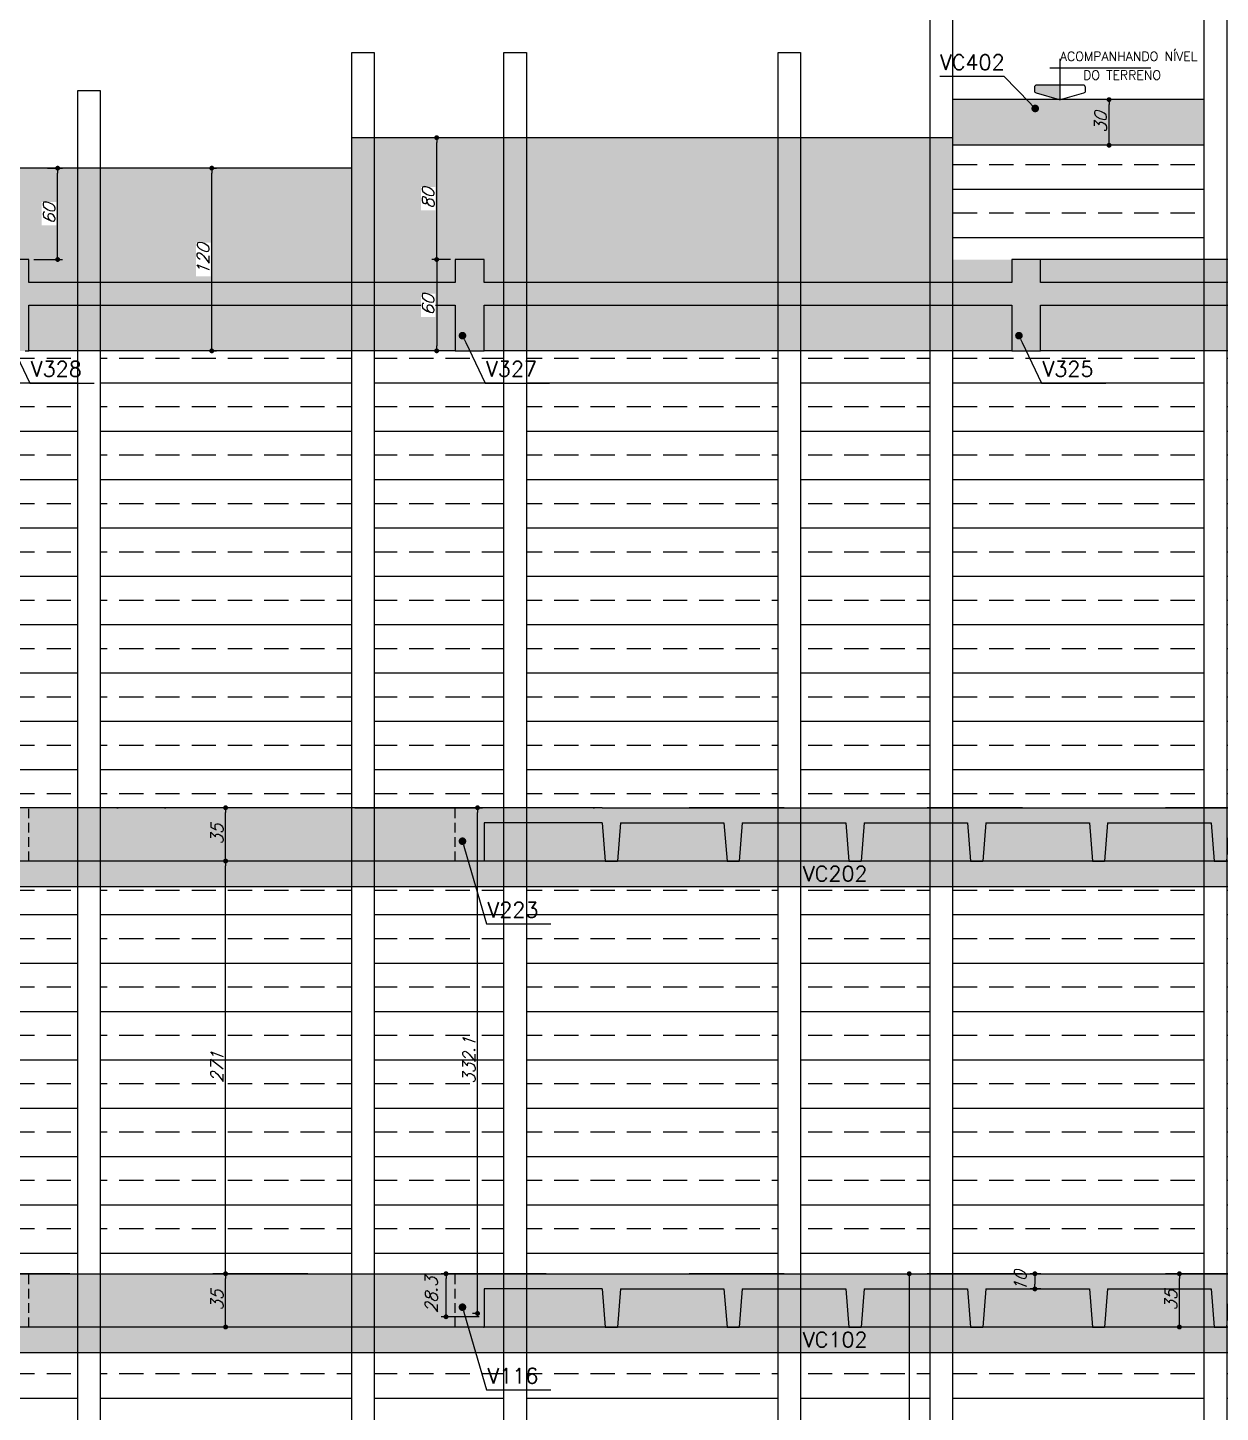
# Model space of a CAD drawing. Header units: millimetres. Extents: x 0 to 8720, y 0 to 4500.
# Drawn here: x 670 to 1454, y 562 to 1471 of the extents above; entities that cross this region are included whole.
import ezdxf
from ezdxf import colors
from ezdxf.entities.mleader import LeaderData, LeaderLine
from ezdxf.enums import TextEntityAlignment as Align
from ezdxf.math import Vec2, Vec3

# ---------------------------------------------------------------- set-up
doc = ezdxf.new("R2010")
doc.units = ezdxf.units.MM
doc.header["$LTSCALE"] = 50
doc.linetypes.add('DASHED', pattern=[0.75, 0.5, -0.25])
doc.linetypes.add('DIVIDE2', pattern=[0.625, 0.25, -0.125, 0, -0.125, 0, -0.125])
for name, color, linetype in [('F-AUX-RED', 1, 'Continuous'), ('F-CORTE', 4, 'Continuous'), ('F-COTAS', 106, 'Continuous'), ('F-EIXOS-DET', 1, 'Continuous'), ('F-FUNDAÇÃO-VISTA', 253, 'Continuous'), ('F-NÍVEL-VISTA', 2, 'Continuous'), ('F-PERFIL VISTA', 252, 'Continuous'), ('F-SOLIDO-CORTE', 71, 'Continuous'), ('F-TEXTO', 6, 'Continuous'), ('F-TEXTO-YELLOW', 2, 'Continuous'), ('F-VISTA', 2, 'Continuous'), ('F-VISTA SÓLIDO 1', 254, 'Continuous'), ('F-VISTA SÓLIDO 3', 252, 'Continuous')]:
    doc.layers.add(name, color=color, linetype=linetype)
doc.styles.add('CP-TEXT-INCL', font='simplex.shx', dxfattribs={"oblique": 20})
doc.styles.add('MCP', font='simplex.shx')
doc.styles.get("Standard").update_dxf_attribs({"font": 'txt.shx'})
doc.dimstyles.new('CP-COTAS-50', dxfattribs={"dimscale": 0.64, "dimtxt": 12.5, "dimasz": 5, "dimexe": 5, "dimexo": 5, "dimgap": 2.5, "dimtad": 1, "dimdec": 1, "dimdsep": 46, "dimtxsty": 'CP-TEXT-INCL', "dimblk1": 'DOT', "dimblk2": 'DOT', "dimsah": 1, "dimcen": 9, "dimclrd": 256, "dimclre": 256, "dimclrt": 256, "dimadec": 0, "dimazin": 0, "dimtfac": 1, "dimtdec": 1, "dimtmove": 2, "dimatfit": 3, "dimldrblk": 'DOT', "dimfxl": 5, "dimtolj": 1, "dimarcsym": 0})

# ---------------------------------------------------------------- blocks, each defined once
blk = doc.blocks.new('_DOT')
at = {"color": 0, "linetype": 'ByBlock'}
blk.add_line((-0.5, 0), (-1, 0), dxfattribs=at)
at = {"color": 0, "linetype": 'ByBlock', "const_width": 0.5}
blk.add_lwpolyline([(-0.25, 0, 1), (0.25, 0, 1)], format="xyb", close=True, dxfattribs=at)
blk = doc.blocks.new('A$Cba39174f')
at = {"layer": 'F-CORTE'}
for points in [[(11039.05, -4045.2), (11119.05, -4045.2)], [(11039.05, -4055.2), (11041.05, -4080.2), (11049.05, -4080.2)], [(11051.05, -4055.2), (11049.05, -4080.2), (11049.05, -4080.2)], [(11051.05, -4055.2), (11119.05, -4055.2)]]:
    blk.add_lwpolyline(points, dxfattribs=at)
blk = doc.blocks.new('*D70')
at = {"layer": 'F-COTAS', "lineweight": -2, "transparency": 16777216}
for p, q in [((804.79, 652.99), (796.95, 652.99)), ((800.15, 621.19), (800.15, 649.79)), ((804.79, 617.99), (796.95, 617.99))]:
    blk.add_line(p, q, dxfattribs=at)
at = {"layer": 'F-COTAS', "lineweight": -2, "transparency": 16777216, "xscale": 3.2, "yscale": 3.2, "zscale": 3.2}
for p, rotation in [((800.15, 652.99), 90), ((800.15, 617.99), 270)]:
    blk.add_blockref('_DOT', p, dxfattribs=dict(at, rotation=rotation))
at = {"layer": 'F-COTAS', "transparency": 16777216, "insert": (794.55, 635.49), "char_height": 8, "attachment_point": 5, "rotation": 90, "style": 'CP-TEXT-INCL'}
blk.add_mtext('\\A1;35', dxfattribs=at)
blk = doc.blocks.new('*D71')
at = {"layer": 'F-COTAS', "lineweight": -2, "transparency": 16777216}
for p, q in [((806.09, 923.99), (796.95, 923.99)), ((800.15, 656.19), (800.15, 920.79)), ((806.09, 652.99), (796.95, 652.99))]:
    blk.add_line(p, q, dxfattribs=at)
at = {"layer": 'F-COTAS', "lineweight": -2, "transparency": 16777216, "xscale": 3.2, "yscale": 3.2, "zscale": 3.2}
for p, rotation in [((800.15, 923.99), 90), ((800.15, 652.99), 270)]:
    blk.add_blockref('_DOT', p, dxfattribs=dict(at, rotation=rotation))
at = {"layer": 'F-COTAS', "transparency": 16777216, "insert": (794.55, 788.49), "char_height": 8, "attachment_point": 5, "rotation": 90, "style": 'CP-TEXT-INCL'}
blk.add_mtext('\\A1;271', dxfattribs=at)
blk = doc.blocks.new('*D72')
at = {"layer": 'F-COTAS', "lineweight": -2, "transparency": 16777216}
for p, q in [((809.99, 958.99), (796.95, 958.99)), ((800.15, 927.19), (800.15, 955.79)), ((811.95, 923.99), (796.95, 923.99))]:
    blk.add_line(p, q, dxfattribs=at)
at = {"layer": 'F-COTAS', "lineweight": -2, "transparency": 16777216, "xscale": 3.2, "yscale": 3.2, "zscale": 3.2}
for p, rotation in [((800.15, 958.99), 90), ((800.15, 923.99), 270)]:
    blk.add_blockref('_DOT', p, dxfattribs=dict(at, rotation=rotation))
at = {"layer": 'F-COTAS', "transparency": 16777216, "insert": (794.55, 941.49), "char_height": 8, "attachment_point": 5, "rotation": 90, "style": 'CP-TEXT-INCL'}
blk.add_mtext('\\A1;35', dxfattribs=at)
blk = doc.blocks.new('*D73')
at = {"layer": 'F-COTAS', "lineweight": -2, "transparency": 16777216}
for p, q in [((885.35, 958.99), (968.82, 958.99)), ((965.62, 630.08), (965.62, 955.79)), ((966.8, 626.88), (962.42, 626.88))]:
    blk.add_line(p, q, dxfattribs=at)
at = {"layer": 'F-COTAS', "lineweight": -2, "transparency": 16777216, "xscale": 3.2, "yscale": 3.2, "zscale": 3.2}
for p, rotation in [((965.62, 958.99), 90), ((965.62, 626.88), 270)]:
    blk.add_blockref('_DOT', p, dxfattribs=dict(at, rotation=rotation))
at = {"layer": 'F-COTAS', "transparency": 16777216, "insert": (960.02, 792.94), "char_height": 8, "attachment_point": 5, "rotation": 90, "style": 'CP-TEXT-INCL'}
blk.add_mtext('\\A1;332.1', dxfattribs=at)
blk = doc.blocks.new('*D74')
at = {"layer": 'F-COTAS', "lineweight": -2, "transparency": 16777216}
for p, q in [((966.8, 652.99), (941.72, 652.99)), ((944.92, 627.92), (944.92, 649.79)), ((966.8, 624.72), (941.72, 624.72))]:
    blk.add_line(p, q, dxfattribs=at)
at = {"layer": 'F-COTAS', "lineweight": -2, "transparency": 16777216, "xscale": 3.2, "yscale": 3.2, "zscale": 3.2}
for p, rotation in [((944.92, 652.99), 90), ((944.92, 624.72), 270)]:
    blk.add_blockref('_DOT', p, dxfattribs=dict(at, rotation=rotation))
at = {"layer": 'F-COTAS', "transparency": 16777216, "insert": (935.32, 638.85), "char_height": 8, "attachment_point": 5, "rotation": 90, "style": 'CP-TEXT-INCL'}
blk.add_mtext('\\A1;28.3', dxfattribs=at)
blk = doc.blocks.new('*D75')
at = {"layer": 'F-COTAS', "lineweight": -2, "transparency": 16777216}
for p, q in [((1432.82, 652.99), (1423.42, 652.99)), ((1426.62, 621.19), (1426.62, 649.79)), ((1446.3, 617.99), (1423.42, 617.99))]:
    blk.add_line(p, q, dxfattribs=at)
at = {"layer": 'F-COTAS', "lineweight": -2, "transparency": 16777216, "xscale": 3.2, "yscale": 3.2, "zscale": 3.2}
for p, rotation in [((1426.62, 652.99), 90), ((1426.62, 617.99), 270)]:
    blk.add_blockref('_DOT', p, dxfattribs=dict(at, rotation=rotation))
at = {"layer": 'F-COTAS', "transparency": 16777216, "insert": (1421.02, 635.49), "char_height": 8, "attachment_point": 5, "rotation": 90, "style": 'CP-TEXT-INCL'}
blk.add_mtext('\\A1;35', dxfattribs=at)
blk = doc.blocks.new('*D160')
at = {"layer": 'F-COTAS', "lineweight": -2, "transparency": 16777216}
for p, q in [((1249.16, 649.79), (1249.16, 350.19)), ((1250.7, 652.99), (1252.36, 652.99)), ((1250.7, 346.99), (1252.36, 346.99))]:
    blk.add_line(p, q, dxfattribs=at)
at = {"layer": 'F-COTAS', "lineweight": -2, "transparency": 16777216, "xscale": 3.2, "yscale": 3.2, "zscale": 3.2}
for p, rotation in [((1249.16, 652.99), 90), ((1249.16, 346.99), 270)]:
    blk.add_blockref('_DOT', p, dxfattribs=dict(at, rotation=rotation))
at = {"layer": 'F-COTAS', "transparency": 16777216, "insert": (1242.14, 509.83), "char_height": 8, "attachment_point": 5, "rotation": 90, "style": 'CP-TEXT-INCL'}
blk.add_mtext('\\A1;306', dxfattribs=at)
blk = doc.blocks.new('*D161')
at = {"layer": 'F-COTAS', "lineweight": -2, "transparency": 16777216}
for p, q in [((1335.6, 652.99), (1328.54, 652.99)), ((1331.74, 649.79), (1331.74, 646.19)), ((1335.6, 642.99), (1328.54, 642.99))]:
    blk.add_line(p, q, dxfattribs=at)
at = {"layer": 'F-COTAS', "lineweight": -2, "transparency": 16777216, "xscale": 3.2, "yscale": 3.2, "zscale": 3.2}
for p, rotation in [((1331.74, 652.99), 90), ((1331.74, 642.99), 270)]:
    blk.add_blockref('_DOT', p, dxfattribs=dict(at, rotation=rotation))
at = {"layer": 'F-COTAS', "transparency": 16777216, "insert": (1322.14, 647.99), "char_height": 8, "attachment_point": 5, "rotation": 90, "style": 'CP-TEXT-INCL'}
blk.add_mtext('\\A1;10', dxfattribs=at)
blk = doc.blocks.new('*D276')
at = {"layer": 'F-COTAS', "lineweight": -2, "transparency": 16777216}
for p, q in [((1380.24, 1423.99), (1377.23, 1423.99)), ((1380.43, 1397.19), (1380.43, 1420.79)), ((1380.24, 1393.99), (1377.23, 1393.99))]:
    blk.add_line(p, q, dxfattribs=at)
at = {"layer": 'F-COTAS', "lineweight": -2, "transparency": 16777216, "xscale": 3.2, "yscale": 3.2, "zscale": 3.2}
for p, rotation in [((1380.43, 1423.99), 90), ((1380.43, 1393.99), 270)]:
    blk.add_blockref('_DOT', p, dxfattribs=dict(at, rotation=rotation))
at = {"layer": 'F-COTAS', "transparency": 16777216, "insert": (1374.83, 1408.99), "char_height": 8, "attachment_point": 5, "rotation": 90, "style": 'CP-TEXT-INCL'}
blk.add_mtext('\\A1;30', dxfattribs=at)
blk = doc.blocks.new('*U285')
at = {"layer": 'F-NÍVEL-VISTA'}
blk.add_hatch(color=71, dxfattribs=at).paths.add_polyline_path([(0, 0.238), (-0.38, 0.238, 0.414214), (-0.42, 0.198), (-0.42, 0.148, 0.331206), (-0.391, 0.11), (-0.011, 0.002, 0.072993), (0, 0)])
at = {"layer": 'F-NÍVEL-VISTA', "color": 2}
for p, q in [((-0.168, 0.521), (1.493, 0.521)), ((0, 0.67), (0, 0))]:
    blk.add_line(p, q, dxfattribs=at)
blk.add_lwpolyline([(-0.011, 0.002, 0.146769), (0.011, 0.002), (0.391, 0.11, 0.331206), (0.42, 0.148), (0.42, 0.198, 0.414214), (0.38, 0.238), (-0.38, 0.238, 0.414214), (-0.42, 0.198), (-0.42, 0.148, 0.331206), (-0.391, 0.11), (-0.011, 0.002, 0.146769), (0.011, 0.002)], format="xyb", dxfattribs=at)
at = {"layer": 'F-TEXTO', "color": 3, "style": 'MCP'}
for tag, p in [('NÍVEL', (1.026, 0.636)), ('NÍVEL_DETALHE', (1.02, 0.327))]:
    blk.add_attdef(tag, text='', height=0.2, dxfattribs=at).set_placement(p, align=Align.CENTER)
blk = doc.blocks.new('*D311')
at = {"layer": 'F-COTAS', "lineweight": -2, "transparency": 16777216}
for p, q in [((791.04, 1262.19), (791.04, 1375.79)), ((792.03, 1378.99), (794.24, 1378.99)), ((792.03, 1258.99), (794.24, 1258.99))]:
    blk.add_line(p, q, dxfattribs=at)
at = {"layer": 'F-COTAS', "lineweight": -2, "transparency": 16777216, "xscale": 3.2, "yscale": 3.2, "zscale": 3.2}
for p, rotation in [((791.04, 1378.99), 90), ((791.04, 1258.99), 270)]:
    blk.add_blockref('_DOT', p, dxfattribs=dict(at, rotation=rotation))
at = {"layer": 'F-COTAS', "transparency": 16777216, "insert": (785.44, 1318.99), "char_height": 8, "attachment_point": 5, "rotation": 90, "style": 'CP-TEXT-INCL', "bg_fill": 3, "box_fill_scale": 1.1, "bg_fill_color": 256, "bg_fill_true_color": 13158600, "bg_fill_transparency": 0}
blk.add_mtext('\\A1;120', dxfattribs=at)
blk = doc.blocks.new('*D312')
at = {"layer": 'F-COTAS', "lineweight": -2, "transparency": 16777216}
for p, q in [((683.08, 1378.99), (693.03, 1378.99)), ((689.83, 1322.19), (689.83, 1375.79)), ((674.2, 1318.99), (693.03, 1318.99))]:
    blk.add_line(p, q, dxfattribs=at)
at = {"layer": 'F-COTAS', "lineweight": -2, "transparency": 16777216, "xscale": 3.2, "yscale": 3.2, "zscale": 3.2}
for p, rotation in [((689.83, 1378.99), 90), ((689.83, 1318.99), 270)]:
    blk.add_blockref('_DOT', p, dxfattribs=dict(at, rotation=rotation))
at = {"layer": 'F-COTAS', "transparency": 16777216, "insert": (684.23, 1348.99), "char_height": 8, "attachment_point": 5, "rotation": 90, "style": 'CP-TEXT-INCL', "bg_fill": 3, "box_fill_scale": 1.1, "bg_fill_color": 256, "bg_fill_true_color": 13158600, "bg_fill_transparency": 0}
blk.add_mtext('\\A1;60', dxfattribs=at)
blk = doc.blocks.new('*D313')
at = {"layer": 'F-COTAS', "lineweight": -2, "transparency": 16777216}
for p, q in [((940.05, 1398.99), (935.59, 1398.99)), ((938.79, 1322.19), (938.79, 1395.79)), ((947.8, 1318.99), (935.59, 1318.99))]:
    blk.add_line(p, q, dxfattribs=at)
at = {"layer": 'F-COTAS', "lineweight": -2, "transparency": 16777216, "xscale": 3.2, "yscale": 3.2, "zscale": 3.2}
for p, rotation in [((938.79, 1398.99), 90), ((938.79, 1318.99), 270)]:
    blk.add_blockref('_DOT', p, dxfattribs=dict(at, rotation=rotation))
at = {"layer": 'F-COTAS', "transparency": 16777216, "insert": (933.19, 1358.99), "char_height": 8, "attachment_point": 5, "rotation": 90, "style": 'CP-TEXT-INCL', "bg_fill": 3, "box_fill_scale": 1.1, "bg_fill_color": 256, "bg_fill_true_color": 13158600, "bg_fill_transparency": 0}
blk.add_mtext('\\A1;80', dxfattribs=at)
blk = doc.blocks.new('*D314')
at = {"layer": 'F-COTAS', "lineweight": -2, "transparency": 16777216}
for p, q in [((947.8, 1318.99), (935.59, 1318.99)), ((938.79, 1315.79), (938.79, 1262.19)), ((941.16, 1258.99), (935.59, 1258.99))]:
    blk.add_line(p, q, dxfattribs=at)
at = {"layer": 'F-COTAS', "lineweight": -2, "transparency": 16777216, "xscale": 3.2, "yscale": 3.2, "zscale": 3.2}
for p, rotation in [((938.79, 1318.99), 90), ((938.79, 1258.99), 270)]:
    blk.add_blockref('_DOT', p, dxfattribs=dict(at, rotation=rotation))
at = {"layer": 'F-COTAS', "transparency": 16777216, "insert": (933.19, 1288.99), "char_height": 8, "attachment_point": 5, "rotation": 90, "style": 'CP-TEXT-INCL', "bg_fill": 3, "box_fill_scale": 1.1, "bg_fill_color": 256, "bg_fill_true_color": 13158600, "bg_fill_transparency": 0}
blk.add_mtext('\\A1;60', dxfattribs=at)

msp = doc.modelspace()

# ---------------------------------------------------------------- hatches: boundary and pattern name
at = {"layer": 'F-PERFIL VISTA', "ltscale": 2}
h = msp.add_hatch(dxfattribs=at)
h.set_pattern_fill('ANSI33', color=253, scale=5, angle=135, style=0)
h.paths.add_polyline_path([(1277.7, 1393.99), (1277.7, 1318.99), (1443, 1318.99), (1443, 1393.99)])
h = msp.add_hatch(dxfattribs=at)
h.set_pattern_fill('ANSI33', color=253, scale=5, angle=135, style=0)
h.set_pattern_definition([(180, (0, 2000), (-4e-15, -31.75), []), (180, (-15.875, 2015.875), (-4e-15, -31.75), [15.875, -7.9375])])
h.paths.add_polyline_path([(568, 600.99), (440, 600.99), (440, 346.99), (568, 346.99)])
h.paths.add_polyline_path([(703, 600.99), (582.7, 600.99), (582.7, 346.99), (703, 346.99)])
h.paths.add_polyline_path([(883, 600.99), (717.7, 600.99), (717.7, 346.99), (883, 346.99)])
h.paths.add_polyline_path([(983, 600.99), (897.7, 600.99), (897.7, 346.99), (983, 346.99)])
h.paths.add_polyline_path([(1163, 600.99), (997.7, 600.99), (997.7, 346.99), (1163, 346.99)])
h.paths.add_polyline_path([(1263, 600.99), (1177.7, 600.99), (1177.7, 346.99), (1263, 346.99)])
h.paths.add_polyline_path([(1443, 600.99), (1277.7, 600.99), (1277.7, 346.99), (1443, 346.99)])
h.paths.add_polyline_path([(1543, 600.99), (1457.7, 600.99), (1457.7, 346.99), (1543, 346.99)])
h.paths.add_polyline_path([(1723, 600.99), (1557.7, 600.99), (1557.7, 346.99), (1723, 346.99)])
h.paths.add_polyline_path([(1823, 600.99), (1737.7, 600.99), (1737.7, 346.99), (1823, 346.99)])
h.paths.add_polyline_path([(2003, 600.99), (1837.7, 600.99), (1837.7, 346.99), (2003, 346.99)])
h.paths.add_polyline_path([(2103, 600.99), (2017.7, 600.99), (2017.7, 346.99), (2103, 346.99)])
h.paths.add_polyline_path([(2283, 600.99), (2117.7, 600.99), (2117.7, 346.99), (2283, 346.99)])
h.paths.add_polyline_path([(2383, 600.99), (2297.7, 600.99), (2297.7, 346.99), (2383, 346.99)])
h.paths.add_polyline_path([(2563, 600.99), (2397.7, 600.99), (2397.7, 346.99), (2563, 346.99)])
h.paths.add_polyline_path([(2663, 600.99), (2577.7, 600.99), (2577.7, 346.99), (2663, 346.99)])
h.paths.add_polyline_path([(2783.49, 600.99), (2677.7, 600.99), (2677.7, 346.99), (2783.49, 346.99)])
h.paths.add_polyline_path([(2783.49, 906.99), (2677.7, 906.99), (2677.7, 652.99), (2783.49, 652.99)])
h.paths.add_polyline_path([(2783.49, 1258.99), (2677.7, 1258.99), (2677.7, 958.99), (2783.49, 958.99)])
h.paths.add_polyline_path([(2663, 1258.99), (2577.7, 1258.99), (2577.7, 958.99), (2663, 958.99)])
h.paths.add_polyline_path([(2663, 906.99), (2577.7, 906.99), (2577.7, 652.99), (2663, 652.99)])
h.paths.add_polyline_path([(2563, 906.99), (2397.7, 906.99), (2397.7, 652.99), (2563, 652.99)])
h.paths.add_polyline_path([(2563, 1258.99), (2397.7, 1258.99), (2397.7, 958.99), (2563, 958.99)])
h.paths.add_polyline_path([(2383, 1258.99), (2297.7, 1258.99), (2297.7, 958.99), (2383, 958.99)])
h.paths.add_polyline_path([(2283, 1258.99), (2117.7, 1258.99), (2117.7, 958.99), (2283, 958.99)])
h.paths.add_polyline_path([(2383, 906.99), (2297.7, 906.99), (2297.7, 652.99), (2383, 652.99)])
h.paths.add_polyline_path([(2283, 906.99), (2117.7, 906.99), (2117.7, 652.99), (2283, 652.99)])
h.paths.add_polyline_path([(2103, 906.99), (2017.7, 906.99), (2017.7, 652.99), (2103, 652.99)])
h.paths.add_polyline_path([(2003, 906.99), (1837.7, 906.99), (1837.7, 652.99), (2003, 652.99)])
h.paths.add_polyline_path([(2003, 1258.99), (1837.7, 1258.99), (1837.7, 958.99), (2003, 958.99)])
h.paths.add_polyline_path([(2103, 1258.99), (2017.7, 1258.99), (2017.7, 958.99), (2103, 958.99)])
h.paths.add_polyline_path([(1823, 906.99), (1737.7, 906.99), (1737.7, 652.99), (1823, 652.99)])
h.paths.add_polyline_path([(1823, 1258.99), (1774.5, 1258.99), (1754.5, 1258.99), (1737.7, 1258.99), (1737.7, 958.99), (1823, 958.99)])
h.paths.add_polyline_path([(1723, 1258.99), (1557.7, 1258.99), (1557.7, 958.99), (1723, 958.99)])
h.paths.add_polyline_path([(1723, 906.99), (1557.7, 906.99), (1557.7, 652.99), (1723, 652.99)])
h.paths.add_polyline_path([(1543, 906.99), (1457.7, 906.99), (1457.7, 652.99), (1543, 652.99)])
h.paths.add_polyline_path([(1443, 906.99), (1277.7, 906.99), (1277.7, 652.99), (1443, 652.99)])
h.paths.add_polyline_path([(1443, 1258.99), (1335.5, 1258.99), (1316.5, 1258.99), (1277.7, 1258.99), (1277.7, 958.99), (1443, 958.99)])
h.paths.add_polyline_path([(1543, 1258.99), (1457.7, 1258.99), (1457.7, 958.99), (1543, 958.99)])
h.paths.add_polyline_path([(1263, 1258.99), (1177.7, 1258.99), (1177.7, 958.99), (1263, 958.99)])
h.paths.add_polyline_path([(1263, 906.99), (1177.7, 906.99), (1177.7, 652.99), (1263, 652.99)])
h.paths.add_polyline_path([(1163, 906.99), (997.7, 906.99), (997.7, 652.99), (1163, 652.99)])
h.paths.add_polyline_path([(983, 906.99), (897.7, 906.99), (897.7, 652.99), (983, 652.99)])
h.paths.add_polyline_path([(983, 1258.99), (970, 1258.99), (951, 1258.99), (897.7, 1258.99), (897.7, 958.99), (983, 958.99)])
h.paths.add_polyline_path([(1163, 1258.99), (997.7, 1258.99), (997.7, 958.99), (1163, 958.99)])
h.paths.add_polyline_path([(883, 1258.99), (717.7, 1258.99), (717.7, 958.99), (883, 958.99)])
h.paths.add_polyline_path([(703, 1258.99), (671, 1258.99), (652, 1258.99), (582.7, 1258.99), (582.7, 958.99), (703, 958.99)])
h.paths.add_polyline_path([(568, 1258.99), (440, 1258.99), (440, 958.99), (568, 958.99)])
h.paths.add_polyline_path([(568, 906.99), (440, 906.99), (440, 652.99), (568, 652.99)])
h.paths.add_polyline_path([(703, 906.99), (582.7, 906.99), (582.7, 652.99), (703, 652.99)])
h.paths.add_polyline_path([(883, 906.99), (717.7, 906.99), (717.7, 652.99), (883, 652.99)])
at = {"layer": 'F-SOLIDO-CORTE'}
h = msp.add_hatch(color=256, dxfattribs=at)
h.dxf.hatch_style = 1
h.paths.add_polyline_path([(970, 1288.99), (1157.61, 1288.99), (1201.4, 1288.99), (1316.5, 1288.99), (1316.5, 1258.99), (1318.9, 1258.99), (1335.5, 1258.99), (1335.5, 1264.68), (1335.5, 1288.99), (1580.24, 1288.99), (1580.24, 1293.08), (1580.24, 1303.99), (1335.5, 1303.99), (1335.5, 1318.99), (1316.5, 1318.99), (1316.5, 1303.99), (1201.4, 1303.99), (1157.61, 1303.99), (970, 1303.99), (970, 1318.99), (951, 1318.99), (951, 1303.99), (946.37, 1303.99), (728.13, 1303.99), (671, 1303.99), (671, 1318.99), (652, 1318.99), (652, 1303.99), (488.63, 1303.99), (474.1, 1303.99), (469.04, 1303.99), (461.84, 1303.99), (440, 1303.99), (440, 1378.99), (414.85, 1378.99), (414.85, 1258.99), (440, 1258.99), (440, 1288.99), (461.84, 1288.99), (469.04, 1288.99), (474.1, 1288.99), (488.63, 1288.99), (652, 1288.99), (652, 1258.99), (668.6, 1258.99), (671, 1258.99), (671, 1264.68), (671, 1288.99), (728.13, 1288.99), (946.37, 1288.99), (951, 1288.99), (951, 1258.99), (953.4, 1258.99), (970, 1258.99), (970, 1264.68)])
h = msp.add_hatch(color=256, dxfattribs=at)
h.dxf.hatch_style = 1
h.paths.add_polyline_path([(440, 652.99), (440, 636.99), (476.66, 636.99), (652, 636.99), (652, 617.99), (669.82, 617.99), (728.13, 617.99), (952.18, 617.99), (970, 617.99), (970, 620.17), (970, 642.99), (1047.5, 642.99), (1049.5, 617.99), (1057.5, 617.99), (1059.5, 642.99), (1127.5, 642.99), (1129.5, 617.99), (1137.5, 617.99), (1139.5, 642.99), (1207.5, 642.99), (1209.5, 617.99), (1217.5, 617.99), (1219.5, 642.99), (1287.5, 642.99), (1289.5, 617.99), (1297.5, 617.99), (1299.5, 642.99), (1367.5, 642.99), (1369.5, 617.99), (1377.5, 617.99), (1379.5, 642.99), (1447.5, 642.99), (1449.5, 617.99), (1457.5, 617.99), (1459.5, 642.99), (1527.5, 642.99), (1529.5, 617.99), (1537.5, 617.99), (1539.5, 642.99), (1607.5, 642.99), (1609.5, 617.99), (1617.5, 617.99), (1619.5, 642.99), (1687.5, 642.99), (1689.5, 617.99), (1697.5, 617.99), (1699.5, 642.99), (1767.5, 642.99), (1769.5, 617.99), (1777.5, 617.99), (1779.5, 642.99), (1847.5, 642.99), (1849.5, 617.99), (1857.5, 617.99), (1859.5, 642.99), (1927.5, 642.99), (1929.5, 617.99), (1937.5, 617.99), (1939.5, 642.99), (2007.5, 642.99), (2009.5, 617.99), (2017.5, 617.99), (2019.5, 642.99), (2087.5, 642.99), (2089.5, 617.99), (2097.5, 617.99), (2099.5, 642.99), (2167.5, 642.99), (2169.5, 617.99), (2177.5, 617.99), (2179.5, 642.99), (2247.5, 642.99), (2249.5, 617.99), (2257.5, 617.99), (2259.5, 642.99), (2327.5, 642.99), (2329.5, 617.99), (2337.5, 617.99), (2339.5, 642.99), (2407.5, 642.99), (2409.5, 617.99), (2417.5, 617.99), (2419.5, 642.99), (2487.5, 642.99), (2489.5, 617.99), (2497.5, 617.99), (2499.5, 642.99), (2567.5, 642.99), (2569.5, 617.99), (2577.5, 617.99), (2579.5, 642.99), (2647.5, 642.99), (2689.5, 642.99), (2689.5, 617.99), (2728.5, 617.99), (2728.5, 652.99), (2689.5, 652.99), (2647.5, 652.99), (2567.5, 652.99), (2487.5, 652.99), (2407.5, 652.99), (2327.5, 652.99), (2247.5, 652.99), (2167.5, 652.99), (2087.5, 652.99), (2007.5, 652.99), (1927.5, 652.99), (1847.5, 652.99), (1767.5, 652.99), (1687.5, 652.99), (1607.5, 652.99), (1527.5, 652.99), (1447.5, 652.99), (1367.5, 652.99), (1287.5, 652.99), (1207.5, 652.99), (1127.5, 652.99), (1047.5, 652.99), (970, 652.99), (952.18, 652.99), (946.37, 652.99), (728.13, 652.99), (669.82, 652.99), (652, 652.99), (476.66, 652.99)])
h.paths.add_polyline_path([(440, 958.99), (440, 942.99), (476.66, 942.99), (652, 942.99), (652, 923.99), (669.82, 923.99), (728.13, 923.99), (952.18, 923.99), (970, 923.99), (970, 926.17), (970, 948.99), (1047.5, 948.99), (1049.5, 923.99), (1057.5, 923.99), (1059.5, 948.99), (1127.5, 948.99), (1129.5, 923.99), (1137.5, 923.99), (1139.5, 948.99), (1207.5, 948.99), (1209.5, 923.99), (1217.5, 923.99), (1219.5, 948.99), (1287.5, 948.99), (1289.5, 923.99), (1297.5, 923.99), (1299.5, 948.99), (1367.5, 948.99), (1369.5, 923.99), (1377.5, 923.99), (1379.5, 948.99), (1447.5, 948.99), (1449.5, 923.99), (1457.5, 923.99), (1459.5, 948.99), (1527.5, 948.99), (1529.5, 923.99), (1537.5, 923.99), (1539.5, 948.99), (1607.5, 948.99), (1609.5, 923.99), (1617.5, 923.99), (1619.5, 948.99), (1687.5, 948.99), (1689.5, 923.99), (1697.5, 923.99), (1699.5, 948.99), (1767.5, 948.99), (1769.5, 923.99), (1777.5, 923.99), (1779.5, 948.99), (1847.5, 948.99), (1849.5, 923.99), (1857.5, 923.99), (1859.5, 948.99), (1927.5, 948.99), (1929.5, 923.99), (1937.5, 923.99), (1939.5, 948.99), (2007.5, 948.99), (2009.5, 923.99), (2017.5, 923.99), (2019.5, 948.99), (2087.5, 948.99), (2089.5, 923.99), (2097.5, 923.99), (2099.5, 948.99), (2167.5, 948.99), (2169.5, 923.99), (2177.5, 923.99), (2179.5, 948.99), (2247.5, 948.99), (2249.5, 923.99), (2257.5, 923.99), (2259.5, 948.99), (2327.5, 948.99), (2329.5, 923.99), (2337.5, 923.99), (2339.5, 948.99), (2407.5, 948.99), (2409.5, 923.99), (2417.5, 923.99), (2419.5, 948.99), (2487.5, 948.99), (2489.5, 923.99), (2497.5, 923.99), (2499.5, 948.99), (2567.5, 948.99), (2569.5, 923.99), (2577.5, 923.99), (2579.5, 948.99), (2647.5, 948.99), (2689.5, 948.99), (2689.5, 923.99), (2728.5, 923.99), (2728.5, 958.99), (2689.5, 958.99), (2647.5, 958.99), (2567.5, 958.99), (2487.5, 958.99), (2407.5, 958.99), (2327.5, 958.99), (2247.5, 958.99), (2167.5, 958.99), (2087.5, 958.99), (2007.5, 958.99), (1927.5, 958.99), (1847.5, 958.99), (1767.5, 958.99), (1687.5, 958.99), (1607.5, 958.99), (1527.5, 958.99), (1447.5, 958.99), (1367.5, 958.99), (1287.5, 958.99), (1207.5, 958.99), (1127.5, 958.99), (1047.5, 958.99), (952.18, 958.99), (946.37, 958.99), (728.13, 958.99), (669.82, 958.99), (652, 958.99), (476.66, 958.99)])
at = {"layer": 'F-VISTA SÓLIDO 1'}
h = msp.add_hatch(color=256, dxfattribs=at)
h.dxf.hatch_style = 1
h.paths.add_polyline_path([(1277.7, 1393.99), (1277.7, 1423.99), (1443, 1423.99), (1443, 1393.99)])
h = msp.add_hatch(color=256, dxfattribs=at)
h.dxf.hatch_style = 1
h.paths.add_polyline_path([(440, 1378.99), (440, 1303.99), (461.84, 1303.99), (469.04, 1303.99), (474.1, 1303.99), (488.63, 1303.99), (652, 1303.99), (652, 1318.99), (671, 1318.99), (671, 1303.99), (951, 1303.99), (951, 1318.99), (1277.7, 1318.99), (1277.7, 1398.99), (883, 1398.99), (883, 1378.99)])
h = msp.add_hatch(color=256, dxfattribs=at)
h.dxf.hatch_style = 1
h.paths.add_polyline_path([(970, 1318.99), (970, 1303.99), (1157.61, 1303.99), (1201.4, 1303.99), (1316.5, 1303.99), (1316.5, 1318.99)], flags=17)
h = msp.add_hatch(color=256, dxfattribs=at)
h.dxf.hatch_style = 1
h.paths.add_polyline_path([(1335.5, 1318.99), (1335.5, 1303.99), (1580.24, 1303.99), (1580.24, 1293.08), (1580.24, 1288.99), (1335.5, 1288.99), (1335.5, 1264.68), (1335.5, 1258.99), (1754.5, 1258.99), (1754.5, 1311.41), (1754.5, 1318.99)])
h = msp.add_hatch(color=256, dxfattribs=at)
h.dxf.hatch_style = 1
h.paths.add_polyline_path([(728.13, 1288.99), (671, 1288.99), (671, 1264.68), (671, 1258.99), (951, 1258.99), (951, 1288.99), (946.37, 1288.99)])
h = msp.add_hatch(color=256, dxfattribs=at)
h.dxf.hatch_style = 1
h.paths.add_polyline_path([(970, 1288.99), (970, 1264.68), (970, 1258.99), (1316.5, 1258.99), (1316.5, 1288.99), (1201.4, 1288.99), (1157.61, 1288.99)], flags=17)
h = msp.add_hatch(color=256, dxfattribs=at)
h.dxf.hatch_style = 1
h.paths.add_polyline_path([(440, 906.99), (2783.49, 906.99), (2783.49, 958.99), (2728.5, 958.99), (2728.5, 923.99), (2689.5, 923.99), (970, 923.99), (952.18, 923.99), (728.13, 923.99), (671, 923.99), (669.82, 923.99), (652, 923.99), (652, 942.99), (476.66, 942.99), (461.84, 942.99), (440, 942.99)])
h = msp.add_hatch(color=256, dxfattribs=at)
h.dxf.hatch_style = 1
h.paths.add_polyline_path([(440, 600.99), (2783.49, 600.99), (2783.49, 652.99), (2728.5, 652.99), (2728.5, 617.99), (2689.5, 617.99), (970, 617.99), (952.18, 617.99), (728.13, 617.99), (671, 617.99), (669.82, 617.99), (652, 617.99), (652, 636.99), (476.66, 636.99), (461.84, 636.99), (440, 636.99)])
at = {"layer": 'F-VISTA SÓLIDO 3'}
h = msp.add_hatch(color=256, dxfattribs=at)
h.dxf.hatch_style = 1
h.paths.add_polyline_path([(1047.5, 948.99), (970, 948.99), (970, 926.17), (970, 923.99), (1049.5, 923.99)])
h = msp.add_hatch(color=256, dxfattribs=at)
h.dxf.hatch_style = 1
h.paths.add_polyline_path([(1127.5, 948.99), (1059.5, 948.99), (1057.5, 923.99), (1129.5, 923.99)])
h = msp.add_hatch(color=256, dxfattribs=at)
h.dxf.hatch_style = 1
h.paths.add_polyline_path([(1207.5, 948.99), (1139.5, 948.99), (1137.5, 923.99), (1209.5, 923.99)])
h = msp.add_hatch(color=256, dxfattribs=at)
h.dxf.hatch_style = 1
h.paths.add_polyline_path([(1287.5, 948.99), (1219.5, 948.99), (1217.5, 923.99), (1289.5, 923.99)])
h = msp.add_hatch(color=256, dxfattribs=at)
h.dxf.hatch_style = 1
h.paths.add_polyline_path([(1367.5, 948.99), (1299.5, 948.99), (1297.5, 923.99), (1369.5, 923.99)])
h = msp.add_hatch(color=256, dxfattribs=at)
h.dxf.hatch_style = 1
h.paths.add_polyline_path([(1447.5, 948.99), (1379.5, 948.99), (1377.5, 923.99), (1449.5, 923.99)])
h = msp.add_hatch(color=256, dxfattribs=at)
h.dxf.hatch_style = 1
h.paths.add_polyline_path([(1047.5, 642.99), (970, 642.99), (970, 620.17), (970, 617.99), (1049.5, 617.99)])
h = msp.add_hatch(color=256, dxfattribs=at)
h.dxf.hatch_style = 1
h.paths.add_polyline_path([(1127.5, 642.99), (1059.5, 642.99), (1057.5, 617.99), (1129.5, 617.99)])
h = msp.add_hatch(color=256, dxfattribs=at)
h.dxf.hatch_style = 1
h.paths.add_polyline_path([(1207.5, 642.99), (1139.5, 642.99), (1137.5, 617.99), (1209.5, 617.99)])
h = msp.add_hatch(color=256, dxfattribs=at)
h.dxf.hatch_style = 1
h.paths.add_polyline_path([(1287.5, 642.99), (1219.5, 642.99), (1217.5, 617.99), (1289.5, 617.99)])
h = msp.add_hatch(color=256, dxfattribs=at)
h.dxf.hatch_style = 1
h.paths.add_polyline_path([(1367.5, 642.99), (1299.5, 642.99), (1297.5, 617.99), (1369.5, 617.99)])
h = msp.add_hatch(color=256, dxfattribs=at)
h.dxf.hatch_style = 1
h.paths.add_polyline_path([(1447.5, 642.99), (1379.5, 642.99), (1377.5, 617.99), (1449.5, 617.99)])

# ---------------------------------------------------------------- linework, layer by layer
at = {"layer": 'F-AUX-RED', "linetype": 'DASHED', "ltscale": 0.25}
for points in [[(671, 923.99), (671, 958.99)], [(951, 923.99), (951, 958.99)], [(671, 617.99), (671, 652.99)], [(951, 617.99), (951, 652.99)]]:
    msp.add_lwpolyline(points, dxfattribs=at)
at = {"layer": 'F-CORTE'}
for points in [[(1580.24, 1303.99), (1335.5, 1303.99), (1335.5, 1318.99), (1316.5, 1318.99), (1316.5, 1303.99), (1201.4, 1303.99), (1157.61, 1303.99), (970, 1303.99), (970, 1318.99), (951, 1318.99), (951, 1303.99), (946.37, 1303.99), (728.13, 1303.99), (671, 1303.99), (671, 1318.99), (652, 1318.99)], [(668.6, 1258.99), (671, 1258.99), (671, 1264.68), (671, 1288.99), (728.13, 1288.99), (946.37, 1288.99), (951, 1288.99), (951, 1258.99), (953.4, 1258.99), (970, 1258.99), (970, 1264.68), (970, 1288.99), (1157.61, 1288.99), (1201.4, 1288.99), (1316.5, 1288.99), (1316.5, 1258.99), (1318.9, 1258.99), (1335.5, 1258.99), (1335.5, 1264.68), (1335.5, 1288.99), (1580.24, 1288.99)], [(1047.5, 958.99), (952.18, 958.99), (951, 958.99), (946.37, 958.99), (728.13, 958.99), (669.82, 958.99)], [(970, 948.99), (970, 926.17), (970, 923.99), (952.18, 923.99), (728.13, 923.99), (671, 923.99), (669.82, 923.99), (652, 923.99), (652, 942.99), (476.66, 942.99), (461.84, 942.99), (440, 942.99), (440, 691.66), (440, 652.99), (461.84, 652.99), (476.66, 652.99), (652, 652.99), (669.82, 652.99), (728.13, 652.99), (946.37, 652.99), (951, 652.99), (952.18, 652.99), (970, 652.99), (1047.5, 652.99)], [(1047.5, 948.99), (970, 948.99)], [(970, 642.99), (970, 620.17), (970, 617.99), (952.18, 617.99), (728.13, 617.99), (671, 617.99), (669.82, 617.99), (652, 617.99), (652, 636.99), (476.66, 636.99), (461.84, 636.99), (440, 636.99), (440, 385.66), (440, 346.99)], [(1047.5, 642.99), (970, 642.99)], [(969.5, 617.99), (970, 617.99)]]:
    msp.add_lwpolyline(points, dxfattribs=at)
at = {"layer": 'F-EIXOS-DET', "color": 1, "linetype": 'DIVIDE2', "ltscale": 5}
for p, q in [((2888.05, 958.99), (365, 958.99)), ((2888.05, 652.99), (365, 652.99))]:
    msp.add_line(p, q, dxfattribs=at)
at = {"layer": 'F-FUNDAÇÃO-VISTA'}
for points in [[(1263, 179.99), (1263, 1529.99), (1277.7, 1529.99), (1277.7, 179.99)], [(1443, 179.99), (1443, 1529.99), (1457.7, 1529.99), (1457.7, 179.99)], [(883, 179.99), (883, 1454.99), (897.7, 1454.99), (897.7, 179.99)], [(983, 179.99), (983, 1454.99), (997.7, 1454.99), (997.7, 179.99)], [(1163, 179.99), (1163, 1454.99), (1177.7, 1454.99), (1177.7, 179.99)], [(703, 179.99), (703, 1429.99), (717.7, 1429.99), (717.7, 179.99)]]:
    msp.add_lwpolyline(points, dxfattribs=at)
at = {"layer": 'F-VISTA'}
for p, q in [((1443, 1423.99), (1277.7, 1423.99)), ((1277.7, 1398.99), (883, 1398.99)), ((1443, 1393.99), (1277.7, 1393.99)), ((883, 1378.99), (440, 1378.99)), ((1754.5, 1318.99), (1335.5, 1318.99)), ((951, 1258.99), (671, 1258.99)), ((1316.5, 1258.99), (970, 1258.99)), ((1754.5, 1258.99), (1335.5, 1258.99))]:
    msp.add_line(p, q, dxfattribs=at)
for points in [[(2728.5, 958.99), (2783.49, 958.99), (2783.49, 906.99), (440, 906.99), (440, 906.99)], [(2689.5, 923.99), (970, 923.99)], [(2728.5, 652.99), (2783.49, 652.99), (2783.49, 600.99), (440, 600.99), (440, 600.99)], [(2689.5, 617.99), (970, 617.99)]]:
    msp.add_lwpolyline(points, dxfattribs=at)

# ---------------------------------------------------------------- block references
at = {"layer": 'F-CORTE'}
for p in [(-9991.55, 5004.19), (-9911.55, 5004.19), (-9831.55, 5004.19), (-9751.55, 5004.19), (-9671.55, 5004.19), (-9591.55, 5004.19), (-9991.55, 4698.19), (-9911.55, 4698.19), (-9831.55, 4698.19), (-9751.55, 4698.19), (-9671.55, 4698.19), (-9591.55, 4698.19)]:
    msp.add_blockref('A$Cba39174f', p, dxfattribs=at)
at = {"layer": 'F-NÍVEL-VISTA', "linetype": 'Continuous'}
ref = msp.add_blockref('*U285', (1348.16, 1423.99), dxfattribs=dict(at, xscale=40, yscale=40, zscale=40))
ref.add_attrib('NÍVEL', '  ACOMPANHANDO NÍVEL', dxfattribs={"layer": 'F-TEXTO', "color": 3, "height": 6, "style": 'MCP'}).set_placement((1389.21, 1449.42), align=Align.CENTER)
ref.add_attrib('NÍVEL_DETALHE', 'DO TERRENO', dxfattribs={"layer": 'F-TEXTO', "color": 3, "height": 6, "style": 'MCP'}).set_placement((1388.97, 1437.06), align=Align.CENTER)

# ---------------------------------------------------------------- texts
at = {"layer": 'F-TEXTO-YELLOW', "style": 'MCP'}
for s, p in [('VC402', (1269.42, 1443.51)), ('V328', (672.26, 1242.14)), ('V327', (971.26, 1242.14)), ('V325', (1336.76, 1242.14)), ('VC202', (1179.38, 910.71)), ('V223', (972.2, 886.95)), ('VC102', (1179.38, 604.71)), ('V116', (972.2, 580.95))]:
    msp.add_text(s, height=10, dxfattribs=at).set_placement(p)

# ---------------------------------------------------------------- dimensions: what is measured, and where the dimension line sits
at = {"layer": 'F-COTAS'}
for base, p1, p2, picture, middle in [((1380.43, 1423.99), (1383.44, 1393.99), (1383.44, 1423.99), '*D276', (1374.83, 1408.99)), ((800.15, 958.99), (815.15, 923.99), (813.19, 958.99), '*D72', (794.55, 941.49)), ((965.62, 958.99), (970, 626.88), (882.15, 958.99), '*D73', (960.02, 792.94)), ((800.15, 923.99), (809.29, 652.99), (809.29, 923.99), '*D71', (794.55, 788.49)), ((1331.74, 642.99), (1338.8, 652.99), (1338.8, 642.99), '*D161', (1322.14, 647.99)), ((800.15, 652.99), (807.99, 617.99), (807.99, 652.99), '*D70', (794.55, 635.49)), ((944.92, 652.99), (970, 624.72), (970, 652.99), '*D74', (935.32, 638.85)), ((1426.62, 652.99), (1449.5, 617.99), (1436.02, 652.99), '*D75', (1421.02, 635.49))]:
    dim = msp.add_linear_dim(base=base, p1=p1, p2=p2, angle=90, dimstyle='CP-COTAS-50', dxfattribs=at)
    dim.commit()
    dim.dimension.update_dxf_attribs({"geometry": picture, "text_midpoint": middle})
dim = msp.add_linear_dim(base=(1249.16, 346.99), p1=(1247.5, 652.99), p2=(1247.5, 346.99), angle=90, dimstyle='CP-COTAS-50', dxfattribs=at)
dim.commit()
dim.dimension.update_dxf_attribs({"geometry": '*D160', "text_midpoint": (1242.14, 509.83), "dimtype": 160})

# ---------------------------------------------------------------- leaders
at = {"layer": 'F-AUX-RED'}
ml = msp.add_multileader_mtext('Standard', dxfattribs=at)
ml.set_content('', color=256)
ml.set_leader_properties()
ml.set_arrow_properties(name='DOT')
ml.build(insert=Vec2(0, 0))
ml.multileader.update_dxf_attribs({"text_right_attachment_type": 6, "text_top_attachment_type": 0, "text_bottom_attachment_type": 0, "dogleg_length": 0.36, "arrow_head_size": 5})
ctx = ml.context
ctx.base_point, ctx.char_height, ctx.arrow_head_size, ctx.landing_gap_size, ctx.plane_origin = Vec3(1269.09, 1439.34), 0.18, 5, 0.09, Vec3(1326.39, 1470.35)
ctx.right_attachment, ctx.text_align_type = 6, 2
notes = []
notes.append((ctx, [(0, (1, 1, 0), (1311.54, 1439.25), (-1, 0), 42.26, [(0, [(1331.93, 1418.17)], 256, [])])]))
ctx.mtext.insert, ctx.mtext.alignment, ctx.mtext.flow_direction = Vec3(1269.18, 1439.43), 3, 5
ml = msp.add_multileader_mtext('Standard', dxfattribs=at)
ml.set_content('', color=256)
ml.set_leader_properties()
ml.set_arrow_properties(name='DOT')
ml.build(insert=Vec2(0, 0))
ml.multileader.update_dxf_attribs({"text_right_attachment_type": 6, "text_top_attachment_type": 0, "text_bottom_attachment_type": 0, "dogleg_length": 0.36, "arrow_head_size": 5})
ctx = ml.context
ctx.base_point, ctx.char_height, ctx.arrow_head_size, ctx.landing_gap_size, ctx.plane_origin = Vec3(713.86, 1237.88), 0.18, 5, 0.09, Vec3(656.74, 1268.98)
ctx.right_attachment = 6
notes.append((ctx, [(0, (1, 1, 0), (671.59, 1237.88), (1, 0), 42.26, [(0, [(656.74, 1268.98)], 256, [])])]))
ctx.mtext.insert, ctx.mtext.flow_direction = Vec3(713.95, 1237.97), 5
ml = msp.add_multileader_mtext('Standard', dxfattribs=at)
ml.set_content('', color=256)
ml.set_leader_properties()
ml.set_arrow_properties(name='DOT')
ml.build(insert=Vec2(0, 0))
ml.multileader.update_dxf_attribs({"text_right_attachment_type": 6, "text_top_attachment_type": 0, "text_bottom_attachment_type": 0, "dogleg_length": 0.36, "arrow_head_size": 5})
ctx = ml.context
ctx.base_point, ctx.char_height, ctx.arrow_head_size, ctx.landing_gap_size, ctx.plane_origin = Vec3(1012.86, 1237.88), 0.18, 5, 0.09, Vec3(955.74, 1268.98)
ctx.right_attachment = 6
notes.append((ctx, [(0, (1, 1, 0), (970.59, 1237.88), (1, 0), 42.26, [(0, [(955.74, 1268.98)], 256, [])])]))
ctx.mtext.insert, ctx.mtext.flow_direction = Vec3(1012.95, 1237.97), 5
ml = msp.add_multileader_mtext('Standard', dxfattribs=at)
ml.set_content('', color=256)
ml.set_leader_properties()
ml.set_arrow_properties(name='DOT')
ml.build(insert=Vec2(0, 0))
ml.multileader.update_dxf_attribs({"text_right_attachment_type": 6, "text_top_attachment_type": 0, "text_bottom_attachment_type": 0, "dogleg_length": 0.36, "arrow_head_size": 5})
ctx = ml.context
ctx.base_point, ctx.char_height, ctx.arrow_head_size, ctx.landing_gap_size, ctx.plane_origin = Vec3(1378.36, 1237.88), 0.18, 5, 0.09, Vec3(1321.24, 1268.98)
ctx.right_attachment = 6
notes.append((ctx, [(0, (1, 1, 0), (1336.09, 1237.88), (1, 0), 42.26, [(0, [(1321.24, 1268.98)], 256, [])])]))
ctx.mtext.insert, ctx.mtext.flow_direction = Vec3(1378.45, 1237.97), 5
ml = msp.add_multileader_mtext('Standard', dxfattribs=at)
ml.set_content('', color=256)
ml.set_leader_properties()
ml.set_arrow_properties(name='DOT')
ml.build(insert=Vec2(0, 0))
ml.multileader.update_dxf_attribs({"text_right_attachment_type": 6, "text_top_attachment_type": 0, "text_bottom_attachment_type": 0, "dogleg_length": 0.36, "arrow_head_size": 5})
ctx = ml.context
ctx.base_point, ctx.char_height, ctx.arrow_head_size, ctx.landing_gap_size, ctx.plane_origin = Vec3(1013.8, 882.7), 0.18, 5, 0.09, Vec3(956.68, 913.79)
ctx.right_attachment = 6
notes.append((ctx, [(0, (1, 1, 0), (971.53, 882.7), (1, 0), 42.26, [(0, [(955.73, 937)], 256, [])])]))
ctx.mtext.insert, ctx.mtext.flow_direction = Vec3(1013.89, 882.79), 5
ml = msp.add_multileader_mtext('Standard', dxfattribs=at)
ml.set_content('', color=256)
ml.set_leader_properties()
ml.set_arrow_properties(name='DOT')
ml.build(insert=Vec2(0, 0))
ml.multileader.update_dxf_attribs({"text_right_attachment_type": 6, "text_top_attachment_type": 0, "text_bottom_attachment_type": 0, "dogleg_length": 0.36, "arrow_head_size": 5})
ctx = ml.context
ctx.base_point, ctx.char_height, ctx.arrow_head_size, ctx.landing_gap_size, ctx.plane_origin = Vec3(1013.8, 576.7), 0.18, 5, 0.09, Vec3(956.68, 607.79)
ctx.right_attachment = 6
notes.append((ctx, [(0, (1, 1, 0), (971.53, 576.7), (1, 0), 42.26, [(0, [(955.73, 631)], 256, [])])]))
ctx.mtext.insert, ctx.mtext.flow_direction = Vec3(1013.89, 576.79), 5
for ctx, leaders in notes:
    for number, flags, end, landing, length, lines in leaders:
        leader = LeaderData()
        leader.index, (leader.has_last_leader_line, leader.has_dogleg_vector, leader.attachment_direction) = number, flags
        leader.last_leader_point, leader.dogleg_vector, leader.dogleg_length = Vec3(end), Vec3(landing), length
        for number, points, colour, breaks in lines:
            line = LeaderLine()
            line.index, line.vertices, line.color, line.breaks = number, Vec3.list(points), colors.encode_raw_color(colour), breaks
            leader.lines.append(line)
        ctx.leaders.append(leader)

# ---------------------------------------------------------------- next in the draw order: dimensions: what is measured, and where the dimension line sits
at = {"layer": 'F-COTAS'}
for base, p1, p2, picture, middle in [((938.79, 1398.99), (951, 1318.99), (943.25, 1398.99), '*D313', (933.19, 1358.99)), ((689.83, 1378.99), (671, 1318.99), (679.88, 1378.99), '*D312', (684.23, 1348.99)), ((791.04, 1378.99), (788.83, 1258.99), (788.83, 1378.99), '*D311', (785.44, 1318.99))]:
    dim = msp.add_linear_dim(base=base, p1=p1, p2=p2, angle=90, dimstyle='CP-COTAS-50', override={"dimtfill": 1, "dimarcsym": 2}, dxfattribs=at)
    dim.commit()
    dim.dimension.update_dxf_attribs({"geometry": picture, "text_midpoint": middle})

# ---------------------------------------------------------------- next in the draw order: dimensions: what is measured, and where the dimension line sits
dim = msp.add_linear_dim(base=(938.79, 1258.99), p1=(951, 1318.99), p2=(944.36, 1258.99), angle=90, dimstyle='CP-COTAS-50', override={"dimtfill": 1, "dimarcsym": 2}, dxfattribs=at)
dim.commit()
dim.dimension.update_dxf_attribs({"geometry": '*D314', "text_midpoint": (933.19, 1288.99)})

doc.saveas('drawing.dxf')
